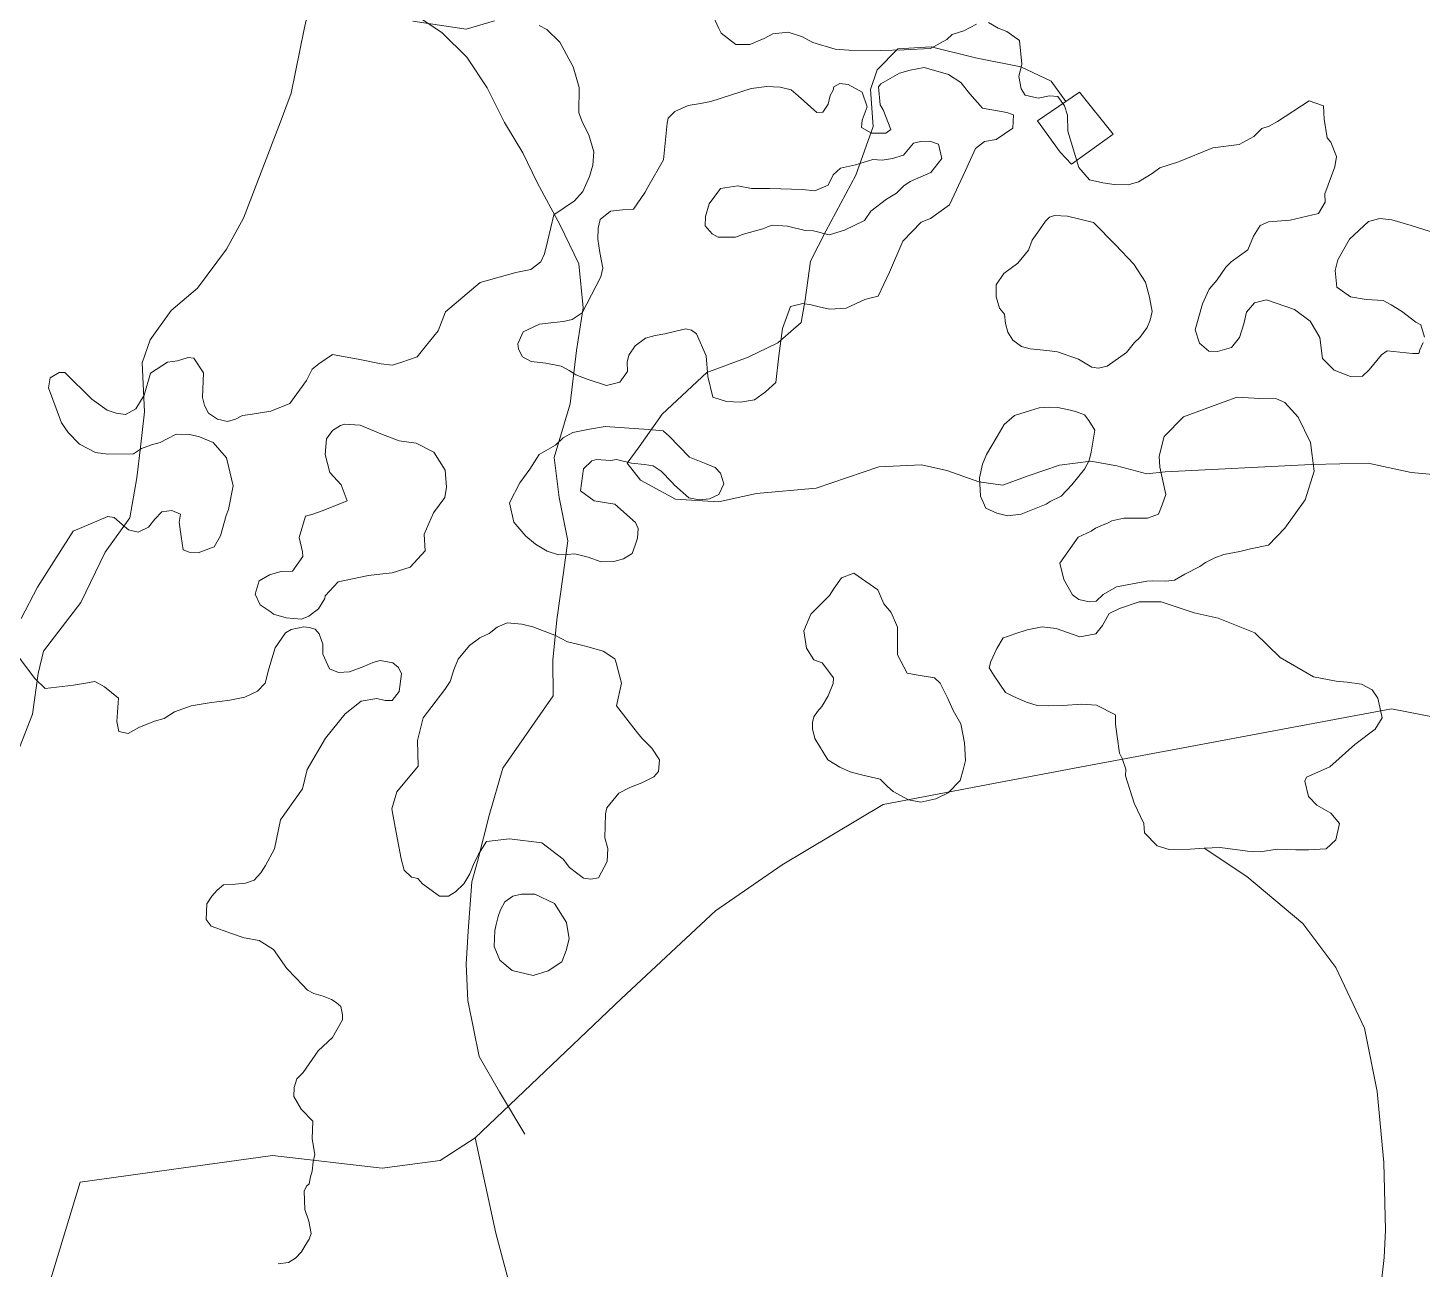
# Model space of a CAD drawing. Header units: metres. Extents: x 4652992 to 4879070, y 2074171 to 2309877.
# Drawn here: x 4653983.8 to 4654093.3, y 2307949.8 to 2308047.3 of the extents above; entities that cross this region are included whole.
import ezdxf

# ---------------------------------------------------------------- set-up
doc = ezdxf.new("R2010")
doc.units = ezdxf.units.M
doc.header["$MEASUREMENT"] = 0
doc.linetypes.add('DGN Style 3', pattern=[92.779933, 66.271381, -26.508552])
for name, color, linetype, lineweight in [('Level 1', 2, 'Continuous', 0), ('Level 20', 30, 'DGN Style 3', 0), ('Level 31', 38, 'Continuous', 0), ('Level 37', 3, 'Continuous', 0), ('Level 40', 1, 'Continuous', 0)]:
    doc.layers.add(name, color=color, linetype=linetype, lineweight=lineweight)

msp = doc.modelspace()

# ---------------------------------------------------------------- linework, layer by layer
at = {"layer": 'Level 1'}
for points in [[(4653982.575503, 2307989.364077, 1327), (4653984.150088, 2307993.400881, 1325), (4653984.598879, 2307996.577883, 1323), (4653985.008303, 2307998.349489, 1322), (4653987.950075, 2308002.174929, 1321), (4653989.853091, 2308006.141482, 1320), (4653991.779482, 2308008.823305, 1319), (4653992.335696, 2308011.983889, 1318), (4653992.62488, 2308014.379885, 1317), (4653992.934695, 2308017.159121, 1316), (4653992.768313, 2308021.006533, 1314), (4653993.38373, 2308022.831911, 1313), (4653995.033877, 2308025.112307, 1312), (4653997.097719, 2308026.888491, 1311), (4653999.392702, 2308029.946474, 1309), (4654000.727114, 2308032.380678, 1308), (4654003.619875, 2308039.95331, 1305), (4654004.473696, 2308042.207522, 1304), (4654005.483523, 2308047.23633, 1302), (4654006.1449, 2308050.21393, 1300), (4654006.230288, 2308051.878908, 1299), (4654006.436846, 2308053.613454, 1298.445824)], [(4654022.814272, 2307960.376101, 1347), (4654020.826906, 2307963.695315, 1344), (4654019.241884, 2307966.476687, 1342), (4654018.336489, 2307970.888491, 1338), (4654018.212099, 2307973.745486, 1336), (4654018.359133, 2307976.338076, 1334), (4654018.667116, 2307980.222719, 1329), (4654019.094118, 2307981.822878, 1327), (4654020.02112, 2307985.425478, 1325), (4654021.08948, 2307989.153506, 1323), (4654024.03229, 2307993.379885, 1321), (4654025.051089, 2307994.846682, 1320), (4654025.017885, 2307997.646914, 1319), (4654025.337099, 2308000.798098, 1317), (4654025.846316, 2308004.358095, 1315), (4654026.204287, 2308007.029116, 1314), (4654025.512514, 2308010.433291, 1313), (4654025.131899, 2308013.579531, 1312), (4654026.394472, 2308017.79053, 1311), (4654026.887331, 2308021.991091, 1309), (4654027.3949, 2308025.338686, 1308), (4654027.064272, 2308028.795107, 1307), (4654025.590884, 2308031.829531, 1306), (4654023.803713, 2308035.179323, 1305), (4654022.676089, 2308037.530886, 1304), (4654021.216494, 2308039.903506, 1303), (4654019.866518, 2308042.630129, 1302), (4654018.277102, 2308045.046084, 1301), (4654016.321474, 2308046.956911, 1300), (4654009.28113, 2308051.699282, 1299)]]:
    msp.add_polyline3d(points, dxfattribs=at)
at = {"layer": 'Level 20', "linetype": 'Continuous'}
for points in [[(4654095.916291, 2308012.065046, 1321.1535), (4654092.465822, 2308012.400013, 1320.9435), (4654089.088095, 2308013.131093, 1320.6635), (4654084.623758, 2308013.029106, 1320.5935), (4654073.138988, 2308012.439457, 1318.6335), (4654071.696188, 2308012.274116, 1318.0735), (4654069.331024, 2308012.912157, 1317.9335), (4654067.294125, 2308013.269332, 1317.3035), (4654064.823125, 2308012.958103, 1317.2465), (4654062.361166, 2308012.139477, 1316.4465), (4654060.371305, 2308011.387252, 1316.2465), (4654058.484511, 2308011.650113, 1316.2465), (4654055.970835, 2308012.554915, 1316.2465), (4654053.990346, 2308012.99999, 1316.4465), (4654050.636621, 2308012.836268, 1316.4465), (4654045.713359, 2308011.158157, 1316.6465), (4654041.028302, 2308010.730226, 1316.6465), (4654038.045696, 2308010.084168, 1316.6465), (4654034.651664, 2308010.291813, 1316.2465), (4654031.918055, 2308011.779589, 1315.4465), (4654030.871539, 2308013.125029, 1314.2465), (4654031.800445, 2308014.415389, 1313.4465), (4654033.620929, 2308016.969137, 1312.6465), (4654037.12238, 2308020.241604, 1311.6465), (4654040.369155, 2308021.451802, 1310.4465), (4654042.710586, 2308022.576184, 1309.8465), (4654044.543837, 2308024.183791, 1309.4465), (4654044.844003, 2308025.968633, 1309.0465), (4654045.270876, 2308028.993057, 1306.2465), (4654046.480383, 2308031.364885, 1304.8465), (4654048.821211, 2308035.770248, 1304.8465), (4654050.203696, 2308039.598865, 1304.4465), (4654049.987583, 2308042.489042, 1302.8465), (4654050.499115, 2308044.036918, 1302.0465), (4654052.122132, 2308045.683402, 1301.8465), (4654054.747475, 2308045.842336, 1301.8465), (4654058.226255, 2308044.99378, 1301.8465), (4654061.796931, 2308044.277791, 1302.0465), (4654064.17405, 2308043.154012, 1302.2465), (4654065.325492, 2308041.556714, 1302.35)], [(4654090.023927, 2307947.918795, 1339.2835), (4654090.342704, 2307950.687424, 1339.2135), (4654090.43951, 2307952.824353, 1339.1435), (4654090.303371, 2307958.165174, 1338.7446), (4654089.798897, 2307963.733131, 1338.2632), (4654088.79345, 2307968.711316, 1337.7817), (4654086.535399, 2307973.481995, 1337.7817), (4654083.94478, 2307976.946263, 1336.8188), (4654079.539946, 2307980.624328, 1336.8188), (4654076.190951, 2307982.871487, 1336.9)]]:
    msp.add_polyline3d(points, dxfattribs=at)
at = {"layer": 'Level 31'}
msp.add_polyline3d([(4654069.041718, 2308038.994186, 1306.154459), (4654065.766164, 2308036.620097, 1306.224459), (4654064.887227, 2308037.582539, 1306.154459), (4654063.100523, 2308040.038003, 1305.944459), (4654066.405174, 2308042.293678, 1305.874459), (4654069.041718, 2308038.994186, 1306.154459)], dxfattribs=at)
at = {"layer": 'Level 37'}
for points in [[(4654018.922905, 2307960.098451, 1351.1135), (4654030.426408, 2307971.039543, 1344.6035), (4654037.799708, 2307977.944166, 1341.2435), (4654043.052278, 2307981.541126, 1339.2835), (4654050.969514, 2307986.285093, 1336.7635), (4654060.197965, 2307988.046717, 1334.8735), (4654066.00878, 2307989.160115, 1334.8035), (4654090.911158, 2307993.80335, 1334.7335), (4654099.898089, 2307992.0659, 1333.8935), (4654107.644558, 2307979.04102, 1335.8535), (4654114.240479, 2307972.895081, 1334.6448)], [(4653968.505752, 2307890.367945, 1373.119268), (4653986.478047, 2307895.562874, 1370.84), (4653992.464212, 2307897.117311, 1369.37), (4653992.054952, 2307901.077194, 1368.39), (4653991.729078, 2307904.789582, 1367.13), (4653988.359247, 2307906.147458, 1367.41), (4653983.729672, 2307919.739776, 1368.32), (4653980.645521, 2307931.584891, 1367.76), (4653983.167814, 2307941.063415, 1365.52), (4653987.893099, 2307956.606249, 1359.99), (4654003.009954, 2307958.713837, 1355.873533), (4654011.604543, 2307957.715518, 1352.303533), (4654016.181108, 2307958.306375, 1352.303533), (4654018.922905, 2307960.098451, 1351.113533), (4654020.540218, 2307952.592234, 1353.003533), (4654021.877481, 2307947.600239, 1353.633533), (4654022.383091, 2307935.973468, 1356.223533), (4654022.879081, 2307924.575606, 1357.89)]]:
    msp.add_polyline3d(points, dxfattribs=at)
at = {"layer": 'Level 40', "color": 3, "elevation": 1322.96368, "flags": 128}
msp.add_lwpolyline([(4654060.49408, 2308016.164446), (4654061.299802, 2308016.865938), (4654062.544621, 2308017.268238), (4654063.234544, 2308017.484995), (4654064.076445, 2308017.536551), (4654064.708459, 2308017.510966), (4654065.552747, 2308017.305523), (4654066.095483, 2308017.173458), (4654066.804643, 2308016.936798), (4654067.139975, 2308016.47062), (4654067.598351, 2308015.718128), (4654067.314038, 2308013.992609), (4654067.154966, 2308013.326245), (4654066.800531, 2308012.643296), (4654065.804591, 2308011.411261), (4654064.955683, 2308010.528), (4654064.087363, 2308010.098115), (4654063.788271, 2308009.914426), (4654063.009138, 2308009.591024), (4654061.810218, 2308009.113228), (4654060.758336, 2308008.984281), (4654059.913836, 2308009.189552), (4654059.05237, 2308009.591275), (4654058.637174, 2308010.52563), (4654058.533157, 2308011.96135), (4654058.793563, 2308013.052023), (4654059.102286, 2308013.810383), (4654059.946545, 2308015.207788), (4654060.49408, 2308016.164446)], dxfattribs=at)
at = {"layer": 'Level 40', "color": 3}
for points in [[(4654058.298128, 2308047.64499, 1305.9435), (4654057.323337, 2308047.116077, 1305.9435), (4654056.406178, 2308046.828663, 1305.9435), (4654055.970083, 2308046.423859, 1305.9435), (4654054.696924, 2308045.712031, 1305.9435), (4654052.637676, 2308045.617916, 1305.9435), (4654050.757846, 2308045.565186, 1305.9435), (4654048.283689, 2308045.575844, 1305.5435), (4654047.201772, 2308045.669184, 1305.5435), (4654045.455085, 2308046.180457, 1305.5435), (4654044.629801, 2308046.637559, 1305.5435), (4654043.525135, 2308046.992263, 1305.5435), (4654042.3049, 2308046.863487, 1305.5435), (4654041.627373, 2308046.517048, 1305.5435), (4654040.490597, 2308046.026737, 1305.5435), (4654039.388972, 2308046.03952, 1305.5435), (4654038.238911, 2308046.916977, 1305.5435), (4654038.075012, 2308047.298099, 1305.5435), (4654037.625105, 2308048.260716, 1305.5435)], [(4654023.961838, 2308047.538886, 1313.1435), (4654024.559861, 2308047.224222, 1313.1435), (4654025.581021, 2308046.215446, 1313.1435), (4654026.630966, 2308044.2711, 1313.1435), (4654027.082929, 2308042.64143, 1313.1435), (4654027.074092, 2308040.67573, 1313.5435), (4654027.361511, 2308039.890875, 1313.5435), (4654027.846432, 2308038.938782, 1313.5435), (4654028.237189, 2308037.592687, 1313.5435), (4654028.16339, 2308036.538469, 1313.5435), (4654027.892089, 2308035.651481, 1313.5435), (4654027.371777, 2308034.467716, 1313.5435), (4654026.721191, 2308033.732612, 1313.5435), (4654025.098654, 2308032.657861, 1314.3435), (4654024.61933, 2308030.653853, 1315.1435), (4654024.364313, 2308029.586601, 1315.1435), (4654024.091276, 2308028.939787, 1315.1435), (4654023.300924, 2308028.359395, 1315.1435), (4654022.116303, 2308028.112659, 1315.1435), (4654019.325063, 2308027.315222, 1316.3435), (4654016.600319, 2308025.032268, 1317.9435), (4654016.002682, 2308023.51953, 1317.9435), (4654014.983722, 2308022.281314, 1316.3435), (4654014.377798, 2308021.478975, 1316.3435), (4654013.154398, 2308021.064097, 1316.3435), (4654012.389446, 2308020.834531, 1316.3435), (4654011.523711, 2308020.926225, 1316.3435), (4654009.859035, 2308021.28205, 1317.9435), (4654007.72002, 2308021.658825, 1318.7435), (4654006.632875, 2308020.92848, 1320.3435), (4654006.123445, 2308020.520992, 1320.3435), (4654005.674213, 2308019.626598, 1320.3435), (4654004.365379, 2308017.809284, 1320.7435), (4654002.879692, 2308017.216518, 1321.1435), (4654001.239873, 2308016.956812, 1321.5435), (4654000.631085, 2308016.868913, 1321.5435), (4654000.093438, 2308016.586905, 1321.5435), (4653999.457979, 2308016.387581, 1321.5435), (4653998.680166, 2308016.576475, 1321.5435), (4653997.96891, 2308017.043929, 1321.5435), (4653997.644276, 2308017.653278, 1321.5435), (4653997.499643, 2308018.277862, 1321.5435), (4653997.586761, 2308020.223119, 1320.7435), (4653996.824104, 2308021.385528, 1319.5435), (4653996.36496, 2308021.437969, 1319.5435), (4653995.533675, 2308021.167013, 1319.5435), (4653994.742426, 2308021.063662, 1319.5435), (4653993.416615, 2308020.199279, 1321.1435), (4653992.928365, 2308018.462048, 1322.3435), (4653992.260328, 2308017.387658, 1322.3435), (4653991.447748, 2308016.937207, 1322.3435), (4653990.712685, 2308017.056804, 1322.3435), (4653990.004209, 2308017.287725, 1322.3435), (4653988.804695, 2308018.167917, 1322.3435), (4653986.69601, 2308020.251371, 1323.1435), (4653986.225651, 2308020.24795, 1323.1435), (4653985.537967, 2308019.826654, 1323.1435), (4653985.407302, 2308019.034739, 1323.1435), (4653986.43297, 2308016.30025, 1323.9435), (4653986.951778, 2308015.527912, 1323.9435), (4653987.845119, 2308014.605919, 1323.9435), (4653989.095084, 2308013.949956, 1323.9435), (4653990.063407, 2308013.832433, 1323.9435), (4653992.08626, 2308013.855789, 1323.9435), (4653992.717526, 2308014.290081, 1323.9435), (4653993.48838, 2308014.572962, 1323.9435), (4653994.177267, 2308014.758222, 1323.9435), (4653994.713257, 2308015.039341, 1323.9435), (4653995.441922, 2308015.391163, 1323.9435), (4653996.491834, 2308015.371223, 1323.9435), (4653997.267096, 2308015.182977, 1323.9435), (4653998.334738, 2308014.747504, 1323.9435), (4653999.395887, 2308013.54997, 1323.9435), (4653999.902797, 2308011.344727, 1325.5435), (4653999.53613, 2308009.48834, 1326.3435), (4653999.361915, 2308009.003745, 1326.3435), (4653998.923167, 2308007.412494, 1326.3435), (4653998.422408, 2308006.538763, 1326.3435), (4653997.146784, 2308006.087142, 1326.3435), (4653996.458091, 2308006.137108, 1326.3435), (4653995.974626, 2308006.312928, 1326.3435), (4653995.813185, 2308007.347384, 1326.3435), (4653995.678201, 2308008.492528, 1326.3435), (4653995.768526, 2308009.114632, 1326.3435), (4653995.077501, 2308009.399404, 1326.3435), (4653994.293843, 2308009.29681, 1326.3435), (4653993.748719, 2308008.726475, 1326.3435), (4653993.245548, 2308008.08739, 1326.3435), (4653992.450859, 2308007.69466, 1326.3435), (4653991.678043, 2308007.882133, 1326.3435), (4653991.19217, 2308008.292771, 1326.3435), (4653990.567129, 2308008.85429, 1326.3435), (4653990.057038, 2308008.919484, 1326.3435), (4653987.330468, 2308007.773779, 1338.3435), (4653986.18369, 2308005.964281, 1347.1435), (4653984.527319, 2308003.367005, 1348.7435), (4653983.263065, 2308000.922837, 1349.5435)], [(4654014.026775, 2308047.865686, 1309.1435), (4654018.223404, 2308047.251568, 1312.7435), (4654020.427745, 2308047.894018, 1313.1435)], [(4654093.395993, 2308022.612168, 1320.1637), (4654093.132955, 2308022.040146, 1320.1637), (4654093.061234, 2308021.739564, 1320.1637), (4654092.554142, 2308021.735881, 1320.1637), (4654090.583017, 2308021.961631, 1320.1637), (4654090.123744, 2308021.628203, 1320.1637), (4654089.150203, 2308020.46577, 1320.1637), (4654088.647854, 2308019.95194, 1320.1637), (4654087.693231, 2308019.929955, 1320.1637), (4654086.420254, 2308020.430844, 1320.1637), (4654085.50128, 2308021.35452, 1320.1637), (4654085.296153, 2308023.014536, 1319.7637), (4654084.515537, 2308024.277973, 1317.3637), (4654083.300839, 2308025.207987, 1316.1637), (4654081.088457, 2308025.958656, 1315.7637), (4654080.144355, 2308025.740468, 1315.7637), (4654079.520635, 2308024.995995, 1315.7637), (4654079.303989, 2308024.08831, 1315.7637), (4654078.983792, 2308023.013743, 1315.7637), (4654078.345593, 2308022.208693, 1315.7637), (4654077.252018, 2308021.898693, 1315.7637), (4654076.560636, 2308021.938975, 1315.7637), (4654075.818546, 2308022.567924, 1315.7637), (4654075.493152, 2308023.607713, 1315.7637), (4654076.053692, 2308025.640289, 1314.5637), (4654076.584408, 2308026.793882, 1314.5637), (4654077.209281, 2308027.539645, 1314.5637), (4654077.892009, 2308028.527849, 1314.5637), (4654078.309383, 2308028.939272, 1314.5637), (4654079.624223, 2308029.901632, 1314.5637), (4654080.079984, 2308030.964862, 1315.3637), (4654080.597996, 2308031.799576, 1315.3637), (4654081.241383, 2308032.091177, 1315.3637), (4654082.966065, 2308032.223862, 1315.7637), (4654085.18104, 2308032.739417, 1314.1637), (4654085.714264, 2308033.636039, 1314.1637), (4654085.677976, 2308034.286545, 1314.1637), (4654086.46562, 2308036.417495, 1312.9637), (4654086.593627, 2308037.22181, 1312.9637), (4654086.160773, 2308038.355786, 1312.9637), (4654085.85614, 2308038.687212, 1312.9637), (4654085.63112, 2308040.156159, 1312.9637), (4654085.560871, 2308041.201704, 1312.9637), (4654084.441509, 2308041.603461, 1312.9637), (4654081.952636, 2308039.971124, 1313.7637), (4654081.293331, 2308039.618324, 1313.7637), (4654080.739319, 2308039.437598, 1313.8536), (4654080.094887, 2308038.812764, 1313.9435), (4654078.935694, 2308038.16933, 1313.9435), (4654076.868772, 2308037.920997, 1313.5435), (4654074.18034, 2308036.819693, 1312.3435), (4654072.723442, 2308036.337782, 1311.5435), (4654072.113077, 2308035.895103, 1311.5435), (4654071.028977, 2308035.22989, 1311.5435), (4654070.218202, 2308035.005029, 1311.5435), (4654069.127522, 2308035.0174, 1311.5435), (4654068.233922, 2308035.150733, 1311.5435), (4654067.200329, 2308035.402703, 1311.5435), (4654066.338296, 2308036.373481, 1311.5435), (4654065.488257, 2308039.215721, 1309.9435), (4654065.461367, 2308040.484163, 1310.7435), (4654065.216059, 2308041.220898, 1310.7435), (4654064.712827, 2308041.935946, 1310.7435), (4654064.056841, 2308042.01135, 1310.7435), (4654063.165228, 2308041.805757, 1310.7435), (4654062.130179, 2308042.058229, 1310.7435), (4654061.827539, 2308042.555155, 1310.7435), (4654061.639461, 2308043.531871, 1310.7435), (4654061.868593, 2308044.491427, 1310.7435), (4654061.687863, 2308046.347278, 1308.7435), (4654060.703176, 2308047.058108, 1305.9435), (4654060.000919, 2308047.314666, 1305.9435), (4654059.256915, 2308047.751801, 1305.9435)], [(4654032.267659, 2308034.42472, 1311.3637), (4654032.499776, 2308034.832703, 1310.1637), (4654033.710468, 2308036.96069, 1308.5637), (4654033.997401, 2308039.858977, 1307.3637), (4654034.08729, 2308040.235208, 1307.3637), (4654034.612013, 2308040.770897, 1307.3637), (4654035.651555, 2308041.247459, 1307.3637), (4654036.476208, 2308041.378245, 1307.3637), (4654037.440753, 2308041.541272, 1307.3637), (4654040.596456, 2308042.576731, 1305.7637), (4654041.828344, 2308042.741867, 1305.7637), (4654042.874927, 2308042.686197, 1305.7637), (4654043.751242, 2308042.472566, 1305.7637), (4654044.302118, 2308042.005847, 1305.7637), (4654045.77474, 2308040.696634, 1306.1637), (4654046.242586, 2308040.715486, 1306.1637), (4654046.657756, 2308041.34517, 1306.1637), (4654046.82273, 2308042.035836, 1306.1637), (4654047.052806, 2308042.444849, 1306.1637), (4654047.112796, 2308042.695998, 1306.1637), (4654047.578053, 2308042.981218, 1306.1637), (4654048.218488, 2308042.891506, 1306.1637), (4654049.331781, 2308042.287859, 1306.1637), (4654049.717231, 2308041.13086, 1306.1637), (4654049.337228, 2308040.094034, 1306.1637), (4654049.264805, 2308039.513736, 1306.1637), (4654050.066168, 2308039.061092, 1307.3637), (4654051.187355, 2308039.053113, 1307.3637), (4654051.589308, 2308039.353086, 1307.3637), (4654050.96725, 2308040.897563, 1307.3637), (4654050.729953, 2308041.287048, 1307.3637), (4654050.607311, 2308042.709816, 1307.3637), (4654050.792051, 2308042.930075, 1307.3637), (4654052.247619, 2308043.768972, 1307.3637), (4654053.10148, 2308044.02499, 1307.3637), (4654054.204979, 2308044.220099, 1307.3637), (4654056.099768, 2308043.688986, 1308.5637), (4654057.069323, 2308043.055263, 1308.5637), (4654057.777222, 2308042.154357, 1308.5637), (4654058.781527, 2308041.026367, 1307.7637), (4654060.682373, 2308040.695381, 1307.7637), (4654061.228662, 2308040.495892, 1307.7637), (4654061.176473, 2308039.448279, 1307.7637), (4654059.84714, 2308038.579486, 1307.7637), (4654058.946657, 2308038.401371, 1307.7637), (4654058.220828, 2308037.84928, 1307.7637), (4654057.447581, 2308036.124847, 1308.9637), (4654056.201519, 2308033.433405, 1309.3637), (4654054.690631, 2308032.346569, 1309.3637), (4654053.963723, 2308032.060698, 1309.3637), (4654052.517269, 2308030.564667, 1310.9637), (4654051.481041, 2308028.140924, 1313.7637), (4654050.573186, 2308026.258435, 1313.7637), (4654049.94214, 2308026.083368, 1313.7637), (4654049.526377, 2308025.987362, 1313.7637), (4654048.061551, 2308025.304876, 1313.3637), (4654046.79603, 2308025.218213, 1313.3637), (4654046.052974, 2308025.399054, 1313.3637), (4654045.309889, 2308025.579901, 1313.3637), (4654044.675779, 2308025.668445, 1313.3637), (4654043.70483, 2308025.444258, 1313.3637), (4654043.065546, 2308023.700939, 1315.3637), (4654042.792745, 2308021.560475, 1316.9637), (4654042.551646, 2308019.45914, 1316.9637), (4654041.728565, 2308018.742944, 1316.9637), (4654040.8586, 2308018.103566, 1316.9637), (4654039.769109, 2308017.910274, 1316.9637), (4654038.677031, 2308017.979425, 1316.9637), (4654037.582366, 2308018.311043, 1316.9637), (4654037.201134, 2308019.944587, 1315.3637), (4654037.07099, 2308021.569816, 1314.5637), (4654036.306147, 2308023.286932, 1313.7637), (4654035.917238, 2308023.578817, 1313.7637), (4654035.48378, 2308023.684259, 1313.7637), (4654034.790299, 2308023.524141, 1313.7637), (4654033.819384, 2308023.299966, 1313.7637), (4654033.06391, 2308023.154898, 1313.7637), (4654032.293557, 2308022.947668, 1313.7637), (4654031.496011, 2308022.352428, 1313.7637), (4654030.993277, 2308021.619696, 1313.7637), (4654030.859627, 2308021.060276, 1313.7637), (4654030.882092, 2308020.331358, 1313.7637), (4654030.287702, 2308019.489332, 1313.7637), (4654029.239763, 2308019.217924, 1313.7637), (4654027.719545, 2308019.725898, 1313.3637), (4654026.819485, 2308020.076323, 1313.3637), (4654026.306178, 2308020.398547, 1313.3637), (4654025.668875, 2308020.750922, 1313.3637), (4654024.476146, 2308020.97507, 1313.3637), (4654023.330475, 2308021.121954, 1313.3637), (4654022.631065, 2308021.489443, 1313.3637), (4654022.315966, 2308022.092613, 1313.3637), (4654022.281147, 2308022.496003, 1313.3637), (4654022.704981, 2308023.446079, 1313.3637), (4654023.967058, 2308024.060642, 1313.3637), (4654025.110152, 2308024.177551, 1313.3637), (4654025.851513, 2308024.260512, 1313.3637), (4654026.545717, 2308024.420746, 1313.3637), (4654027.32906, 2308024.954162, 1313.3637), (4654028.785417, 2308027.77025, 1312.9637), (4654028.948968, 2308028.454774, 1312.9637), (4654028.720471, 2308029.695639, 1312.9637), (4654028.570445, 2308030.732851, 1312.5637), (4654028.577689, 2308031.587597, 1312.5637), (4654028.741334, 2308032.2725, 1312.5637), (4654029.555228, 2308032.930854, 1312.5637), (4654030.498266, 2308033.030669, 1312.5637), (4654031.364339, 2308033.083325, 1312.5637), (4654032.267659, 2308034.42472, 1311.3637)], [(4654051.715341, 2308037.085872, 1306.9637), (4654050.890907, 2308036.954972, 1306.9637), (4654050.173839, 2308036.996985, 1306.9637), (4654048.814685, 2308036.564982, 1306.9637), (4654047.632815, 2308036.322017, 1306.9637), (4654047.045683, 2308035.801384, 1306.9637), (4654046.648521, 2308034.968976, 1306.9637), (4654045.60924, 2308034.525777, 1307.7637), (4654044.643111, 2308034.628518, 1307.7637), (4654042.083482, 2308034.705512, 1308.1637), (4654040.636078, 2308034.726715, 1308.1637), (4654039.560394, 2308034.922442, 1308.1637), (4654038.192711, 2308034.72537, 1308.1637), (4654037.307677, 2308033.504384, 1309.3637), (4654037.008483, 2308032.526266, 1310.9637), (4654036.994234, 2308031.782543, 1310.1637), (4654037.533117, 2308031.139158, 1310.1637), (4654038.00111, 2308030.893043, 1310.1637), (4654039.382455, 2308030.887184, 1310.1637), (4654039.598964, 2308030.966646, 1310.1637), (4654039.892611, 2308031.093411, 1310.1637), (4654041.517593, 2308031.556855, 1310.1637), (4654042.027691, 2308031.763061, 1310.1637), (4654042.306383, 2308031.827362, 1310.1637), (4654043.470949, 2308031.742021, 1310.1637), (4654044.839517, 2308031.408757, 1310.1637), (4654045.49139, 2308031.38217, 1310.1637), (4654046.735409, 2308031.07923, 1310.1637), (4654047.941893, 2308031.44615, 1310.1637), (4654049.501448, 2308032.189523, 1310.1637), (4654050.006249, 2308032.925462, 1310.1637), (4654051.240453, 2308033.865529, 1308.9637), (4654052.01268, 2308034.339159, 1308.9637), (4654052.612961, 2308034.920832, 1308.9637), (4654053.091203, 2308035.267525, 1308.9637), (4654054.725731, 2308035.965202, 1308.1637), (4654055.585834, 2308037.080471, 1308.1637), (4654055.326281, 2308038.203639, 1308.1637), (4654054.65543, 2308038.43341, 1308.1637), (4654053.924751, 2308038.412779, 1308.1637), (4654053.366146, 2308038.283949, 1308.1637), (4654052.569692, 2308037.342184, 1306.9637), (4654051.715341, 2308037.085872, 1306.9637)], [(4654067.375106, 2308020.67146, 1318.56368), (4654066.333461, 2308021.306414, 1318.56368), (4654064.678672, 2308021.872697, 1318.56368), (4654063.833822, 2308021.969379, 1318.56368), (4654062.515498, 2308022.12175, 1317.76368), (4654061.848205, 2308022.284181, 1317.76368), (4654061.152083, 2308022.780961, 1317.76368), (4654060.761849, 2308023.421513, 1317.76368), (4654060.601568, 2308024.115207, 1317.76368), (4654060.504931, 2308024.847969, 1317.76368), (4654060.129085, 2308025.321381, 1317.76368), (4654059.85172, 2308026.207283, 1317.76368), (4654059.85566, 2308027.133807, 1317.76368), (4654060.448923, 2308028.025911, 1317.76368), (4654061.567811, 2308028.844501, 1317.76368), (4654062.383387, 2308029.86775, 1318.96368), (4654062.682493, 2308030.666274, 1318.96368), (4654063.25009, 2308031.453821, 1318.96368), (4654063.741856, 2308032.1509, 1318.96368), (4654064.032829, 2308032.461212, 1318.96368), (4654064.440648, 2308032.579659, 1318.96368), (4654065.463287, 2308032.548248, 1318.96368), (4654067.512564, 2308032.048771, 1318.96368), (4654069.2308, 2308030.292649, 1319.36368), (4654070.676646, 2308028.767603, 1319.76368), (4654071.5834, 2308027.350129, 1319.76368), (4654071.900756, 2308026.185073, 1319.76368), (4654072.115791, 2308025.044964, 1319.76368), (4654071.956291, 2308024.376791, 1319.76368), (4654071.706743, 2308023.78493, 1319.76368), (4654071.140046, 2308022.998357, 1319.76368), (4654070.722654, 2308022.610506, 1319.76368), (4654070.104767, 2308021.836353, 1319.76368), (4654068.588778, 2308020.757412, 1318.56368), (4654067.899965, 2308020.598185, 1318.56368), (4654067.375106, 2308020.67146, 1318.56368)], [(4654095.371078, 2308030.892977, 1317.3637), (4654092.450771, 2308031.807003, 1316.1637), (4654090.936074, 2308032.249838, 1314.9637), (4654090.003407, 2308032.349119, 1314.9637), (4654089.118938, 2308032.116201, 1314.9637), (4654087.609586, 2308030.730735, 1315.3637), (4654086.686669, 2308029.11451, 1317.3637), (4654086.484989, 2308028.269416, 1317.3637), (4654086.617291, 2308026.959666, 1317.3637), (4654087.707236, 2308026.204662, 1318.1637), (4654088.923496, 2308025.993157, 1318.9637), (4654090.261955, 2308025.920455, 1320.1637), (4654090.876807, 2308025.579753, 1320.1637), (4654091.702167, 2308025.060526, 1320.1637), (4654092.828916, 2308024.213415, 1320.1637), (4654093.218827, 2308023.991173, 1320.1637), (4654093.496401, 2308023.032979, 1320.1637)], [(4654064.86901, 2308005.255275, 1327.76368), (4654066.294444, 2308007.312406, 1328.16368), (4654067.309523, 2308007.789902, 1328.16368), (4654067.661487, 2308008.006104, 1328.16368), (4654068.070218, 2308008.2085, 1328.16368), (4654068.662876, 2308008.426522, 1328.16368), (4654068.944427, 2308008.599474, 1328.16368), (4654069.891287, 2308008.791704, 1328.16368), (4654071.752898, 2308008.788709, 1327.36368), (4654072.614306, 2308009.122979, 1327.36368), (4654072.905129, 2308009.837641, 1327.36368), (4654073.192657, 2308010.654692, 1324.56368), (4654072.711071, 2308012.819386, 1323.36368), (4654072.674362, 2308013.678953, 1323.36368), (4654073.044446, 2308015.229423, 1323.36368), (4654074.562177, 2308016.778827, 1322.56368), (4654077.777149, 2308017.937389, 1321.36368), (4654078.801341, 2308018.324134, 1323.36368), (4654080.583079, 2308018.215942, 1324.16368), (4654081.870199, 2308018.186222, 1324.56368), (4654082.527132, 2308017.904991, 1324.56368), (4654083.576446, 2308016.739921, 1324.56368), (4654084.548266, 2308014.744847, 1324.56368), (4654084.8275, 2308012.486129, 1326.16368), (4654084.12287, 2308010.250078, 1327.36368), (4654082.53387, 2308008.024868, 1327.76368), (4654081.240354, 2308006.681925, 1328.56368), (4654079.840339, 2308006.392123, 1329.36368), (4654079.008915, 2308006.172673, 1329.36368), (4654077.753765, 2308005.935761, 1329.36368), (4654077.035543, 2308005.688743, 1329.36368), (4654076.290118, 2308005.327852, 1329.36368), (4654075.8551, 2308005.011955, 1329.36368), (4654074.688171, 2308004.392059, 1329.36368), (4654073.858817, 2308003.931017, 1329.36368), (4654073.181211, 2308003.854747, 1329.36368), (4654072.106941, 2308003.874872, 1329.36368), (4654071.683112, 2308003.857392, 1329.36368), (4654069.298658, 2308003.412698, 1329.36368), (4654068.250691, 2308002.803051, 1327.76368), (4654067.703181, 2308002.271825, 1327.76368), (4654067.151032, 2308002.224808, 1327.76368), (4654066.355684, 2308002.418035, 1327.76368), (4654065.842057, 2308002.784378, 1327.76368), (4654065.164656, 2308003.975603, 1327.76368), (4654064.86901, 2308005.255275, 1327.76368)], [(4654002.886424, 2308001.409863, 1328.1637), (4654002.018239, 2308001.975558, 1328.1637), (4654001.634179, 2308002.838239, 1328.1637), (4654001.944069, 2308003.887802, 1328.1637), (4654002.754402, 2308004.345113, 1327.7637), (4654003.642917, 2308004.603403, 1327.7637), (4654004.573411, 2308004.623556, 1326.5637), (4654005.37979, 2308005.796061, 1326.1637), (4654005.348366, 2308006.159841, 1326.1637), (4654005.086271, 2308007.291913, 1326.1637), (4654005.590339, 2308008.961088, 1325.3637), (4654006.161489, 2308009.119597, 1325.3637), (4654006.983553, 2308009.412349, 1324.1637), (4654008.872026, 2308010.15671, 1323.3637), (4654008.389797, 2308011.419295, 1322.5637), (4654007.51081, 2308012.38927, 1320.1637), (4654007.131354, 2308013.798407, 1320.1637), (4654007.246099, 2308015.027691, 1320.1637), (4654007.703965, 2308015.69472, 1320.1637), (4654008.333375, 2308016.080611, 1320.1637), (4654008.655993, 2308016.181834, 1320.1637), (4654009.894646, 2308016.120403, 1320.1637), (4654011.519142, 2308015.42651, 1320.1637), (4654012.950451, 2308014.872754, 1321.3637), (4654014.287569, 2308014.708995, 1322.1637), (4654015.668384, 2308013.988245, 1323.3637), (4654016.577237, 2308012.567358, 1323.7637), (4654016.674057, 2308011.233857, 1323.7637), (4654016.541878, 2308010.432328, 1323.7637), (4654015.658121, 2308009.21781, 1323.7637), (4654014.904591, 2308007.554792, 1323.7637), (4654015.001422, 2308006.221266, 1323.7637), (4654013.812986, 2308004.941171, 1325.7637), (4654012.409941, 2308004.501966, 1326.5637), (4654011.198388, 2308004.380716, 1326.5637), (4654010.529989, 2308004.305616, 1326.5637), (4654008.168144, 2308003.807895, 1326.9637), (4654007.145285, 2308002.68543, 1328.1637), (4654007.10817, 2308002.486827, 1328.1637), (4654006.60996, 2308001.685079, 1328.1637), (4654005.850071, 2308001.093808, 1328.1637), (4654005.28105, 2308000.869862, 1328.1637), (4654004.064846, 2308000.957953, 1328.1637), (4654003.082358, 2308001.250597, 1327.9693), (4654002.886424, 2308001.409863, 1328.1637)], [(4654023.652377, 2308006.749498, 1318.96368), (4654022.889712, 2308007.394595, 1318.96368), (4654021.96458, 2308008.473769, 1318.56368), (4654021.609952, 2308010.006357, 1318.56368), (4654022.440714, 2308011.581935, 1318.16368), (4654023.211962, 2308012.649891, 1317.36368), (4654023.937377, 2308013.797385, 1316.56368), (4654025.231321, 2308014.537927, 1316.56368), (4654025.829776, 2308015.117745, 1316.56368), (4654026.584725, 2308015.527659, 1316.56368), (4654027.898468, 2308015.80176, 1316.56368), (4654029.135654, 2308016.012671, 1317.76368), (4654032.552161, 2308015.768865, 1318.16368), (4654033.703221, 2308015.668334, 1319.36368), (4654034.185531, 2308015.222832, 1319.36368), (4654034.917648, 2308014.454013, 1319.36368), (4654035.758549, 2308013.593132, 1319.36368), (4654037.074048, 2308013.076505, 1319.36368), (4654037.786163, 2308012.772162, 1319.36368), (4654038.20655, 2308012.341772, 1319.36368), (4654038.461377, 2308011.492091, 1319.36368), (4654038.068465, 2308010.668497, 1319.36368), (4654037.331782, 2308010.322283, 1319.36368), (4654036.530724, 2308010.254285, 1319.36368), (4654035.712279, 2308010.387452, 1319.36368), (4654034.583688, 2308011.391337, 1318.56368), (4654034.380635, 2308011.63785, 1318.56368), (4654033.538719, 2308012.49968, 1318.56368), (4654032.917211, 2308012.913604, 1318.56368), (4654032.221476, 2308013.016914, 1318.56368), (4654031.201353, 2308013.133301, 1318.56368), (4654030.025135, 2308013.419078, 1318.56368), (4654029.547243, 2308013.337978, 1318.56368), (4654028.450214, 2308013.407293, 1318.56368), (4654028.096111, 2308013.296105, 1318.56368), (4654027.422652, 2308012.670835, 1318.56368), (4654027.207599, 2308010.948084, 1318.56368), (4654028.265243, 2308010.165303, 1318.56368), (4654029.902523, 2308009.892184, 1319.76368), (4654031.51768, 2308008.448093, 1320.16368), (4654031.737644, 2308008.001174, 1320.16368), (4654031.683472, 2308007.227325, 1320.16368), (4654031.488438, 2308006.684427, 1320.16368), (4654031.263786, 2308006.017545, 1320.16368), (4654030.57463, 2308005.594587, 1320.16368), (4654029.80634, 2308005.387575, 1320.16368), (4654028.821073, 2308005.363467, 1318.96368), (4654027.798813, 2308005.743005, 1318.96368), (4654026.746823, 2308005.998362, 1318.96368), (4654026.145351, 2308005.947249, 1318.96368), (4654025.481972, 2308005.911157, 1318.96368), (4654024.568467, 2308006.198595, 1318.96368), (4654023.652377, 2308006.749498, 1318.96368)], [(4654046.639597, 2307989.806974, 1336.16368), (4654045.613671, 2307991.492807, 1334.96368), (4654045.437903, 2307992.253045, 1334.96368), (4654045.433305, 2307992.732568, 1334.96368), (4654045.541288, 2307993.184782, 1334.96368), (4654045.81814, 2307993.596027, 1334.96368), (4654046.151276, 2307993.993612, 1334.96368), (4654046.667597, 2307994.828512, 1334.56368), (4654047.061341, 2307995.81776, 1333.76368), (4654047.080257, 2307996.251941, 1331.76368), (4654046.18417, 2307997.43484, 1331.36368), (4654045.518741, 2307997.656442, 1331.36368), (4654044.959524, 2307998.573626, 1331.36368), (4654044.748757, 2307999.94728, 1331.36368), (4654045.300747, 2308001.255998, 1331.36368), (4654046.762497, 2308002.718894, 1330.56368), (4654047.138491, 2308003.289563, 1330.56368), (4654047.695677, 2308004.117106, 1330.56368), (4654048.681122, 2308004.479532, 1330.56368), (4654050.566285, 2308003.171199, 1330.96368), (4654051.03735, 2308002.056305, 1332.96368), (4654051.592781, 2308001.38173, 1332.96368), (4654052.096364, 2308000.240051, 1332.96368), (4654052.108082, 2307998.06113, 1334.16368), (4654052.872311, 2307996.613368, 1334.56368), (4654053.558341, 2307996.479411, 1336.56368), (4654055.020479, 2307996.238068, 1336.96368), (4654055.458089, 2307995.833779, 1336.96368), (4654056.05738, 2307994.615302, 1336.96368), (4654056.486084, 2307993.676705, 1336.96368), (4654057.069598, 2307992.640956, 1336.96368), (4654057.363765, 2307991.138964, 1336.96368), (4654057.447019, 2307989.747771, 1336.96368), (4654057.272156, 2307989.015277, 1336.96368), (4654057.014299, 2307988.183688, 1336.96368), (4654056.072164, 2307987.219974, 1336.96368), (4654055.125409, 2307986.734213, 1336.96368), (4654053.938465, 2307986.485489, 1336.96368), (4654052.971282, 2307986.66037, 1336.96368), (4654051.750025, 2307987.314317, 1336.16368), (4654051.311819, 2307987.718998, 1336.16368), (4654050.732017, 2307988.277396, 1336.16368), (4654049.271388, 2307988.631567, 1336.16368), (4654048.372479, 2307988.849533, 1336.16368), (4654047.570129, 2307989.223166, 1336.16368), (4654046.639597, 2307989.806974, 1336.16368)], [(4654071.448244, 2307984.794006, 1338.96368), (4654070.686044, 2307986.407409, 1338.56368), (4654070.020823, 2307988.537911, 1337.76368), (4654070.029698, 2307989.071424, 1337.76368), (4654069.756373, 2307989.911492, 1337.76368), (4654069.557009, 2307990.316988, 1337.76368), (4654069.353296, 2307991.636885, 1336.16368), (4654069.231934, 2307992.620874, 1336.16368), (4654069.225088, 2307993.338438, 1336.16368), (4654067.747943, 2307994.114643, 1336.16368), (4654066.576803, 2307994.172281, 1335.36368), (4654065.096598, 2307994.070351, 1334.16368), (4654063.959478, 2307994.047169, 1334.16368), (4654063.074492, 2307994.082453, 1334.16368), (4654062.243473, 2307994.344, 1334.16368), (4654061.214197, 2307994.77336, 1334.16368), (4654060.579023, 2307995.10707, 1334.16368), (4654059.695902, 2307996.398678, 1334.16368), (4654059.310637, 2307997.030837, 1334.16368), (4654059.432177, 2307997.539961, 1334.16368), (4654059.914004, 2307998.560073, 1334.16368), (4654060.411618, 2307999.396786, 1334.16368), (4654060.733672, 2307999.498113, 1334.16368), (4654061.321457, 2307999.714437, 1334.16368), (4654062.287554, 2308000.018396, 1334.16368), (4654063.4788, 2308000.26764, 1334.16368), (4654064.57546, 2308000.120944, 1334.16368), (4654066.41867, 2307999.484934, 1334.56368), (4654067.690379, 2307999.705078, 1334.96368), (4654068.202983, 2308000.357505, 1334.96368), (4654068.726771, 2308001.306017, 1334.96368), (4654069.536195, 2308001.706985, 1334.96368), (4654071.087531, 2308002.226446, 1334.96368), (4654072.811919, 2308002.22571, 1334.96368), (4654075.399439, 2308001.357874, 1334.96368), (4654077.286773, 2308000.947658, 1335.36368), (4654080.165069, 2307999.79655, 1336.56368), (4654082.172423, 2307997.857112, 1337.36368), (4654084.784073, 2307996.319436, 1337.76368), (4654086.558023, 2307995.997142, 1338.16368), (4654087.423322, 2307995.905827, 1338.16368), (4654088.56805, 2307995.746616, 1338.16368), (4654089.4087, 2307995.304556, 1338.16368), (4654089.846944, 2307994.663008, 1338.16368), (4654090.182453, 2307993.0952, 1338.16368), (4654089.619208, 2307992.221315, 1338.16368), (4654088.02758, 2307991.002584, 1338.16368), (4654086.061626, 2307989.260597, 1339.36368), (4654084.231866, 2307988.45241, 1339.76368), (4654084.095816, 2307988.129496, 1339.76368), (4654084.399383, 2307986.92869, 1339.76368), (4654085.059823, 2307986.23452, 1339.76368), (4654086.150765, 2307985.613862, 1339.76368), (4654086.840149, 2307984.794078, 1339.76368), (4654086.532476, 2307983.504417, 1339.76368), (4654085.774117, 2307982.798612, 1339.76368), (4654084.397687, 2307982.717258, 1339.76368), (4654083.395963, 2307982.722952, 1339.76368), (4654081.934543, 2307982.78081, 1339.76368), (4654080.586842, 2307982.573751, 1339.76368), (4654079.598285, 2307982.635526, 1339.76368), (4654077.444501, 2307982.923895, 1338.96368), (4654076.190951, 2307982.871487, 1338.96368), (4654075.104924, 2307982.778428, 1338.96368), (4654073.446687, 2307982.764697, 1338.96368), (4654072.510185, 2307983.051199, 1338.96368), (4654071.510939, 2307984.06586, 1338.96368), (4654071.448244, 2307984.794006, 1338.96368)], [(4653982.959088, 2307998.01421, 1349.5435), (4653984.324096, 2307996.192321, 1349.5435), (4653985.144298, 2307995.410333, 1350.3435), (4653987.367213, 2307995.663489, 1351.9435), (4653988.313513, 2307995.831061, 1353.5435), (4653989.0459, 2307995.965605, 1353.5435), (4653989.801948, 2307995.548367, 1353.5435), (4653990.911035, 2307994.655578, 1353.5435), (4653990.780725, 2307992.816764, 1353.9435), (4653990.930457, 2307992.035508, 1352.7435), (4653991.659681, 2307991.873183, 1351.9435), (4653992.497198, 2307992.358174, 1351.1435), (4653993.724851, 2307992.854048, 1349.9435), (4653994.493648, 2307993.053463, 1349.9435), (4653995.293216, 2307993.582863, 1349.9435), (4653996.603457, 2307994.036689, 1349.9435), (4653998.017897, 2307994.290526, 1349.1435), (4653999.644348, 2307994.500018, 1345.9435), (4654000.83801, 2307994.740665, 1343.9435), (4654001.813737, 2307995.208457, 1340.7435), (4654002.420324, 2307995.830622, 1339.1435), (4654002.719928, 2307996.950284, 1336.3435), (4654003.218896, 2307998.609409, 1335.9435), (4654004.009511, 2307999.789299, 1334.3435), (4654004.472804, 2308000.043863, 1333.5435), (4654005.456942, 2308000.249447, 1333.5435), (4654005.886711, 2308000.194587, 1333.5435), (4654006.351831, 2308000.081797, 1333.5435), (4654006.657023, 2307999.711652, 1333.5435), (4654006.954886, 2307998.899088, 1333.5435), (4654006.962539, 2307998.107543, 1333.5435), (4654007.472554, 2307996.947444, 1333.5435), (4654008.194373, 2307996.673756, 1333.5435), (4654009.040703, 2307996.715357, 1333.5435), (4654010.173326, 2307997.131699, 1333.5435), (4654010.889302, 2307997.451618, 1333.5435), (4654011.467668, 2307997.607487, 1333.5435), (4654012.455242, 2307997.417386, 1333.5435), (4654012.910954, 2307997.060156, 1333.5435), (4654013.136097, 2307996.561446, 1333.5435), (4654012.95235, 2307995.174931, 1333.5435), (4654012.390912, 2307994.472117, 1333.5435), (4654011.846018, 2307994.456143, 1333.5435), (4654011.195053, 2307994.613921, 1333.5435), (4654009.967584, 2307994.417922, 1333.5435), (4654008.710321, 2307993.408467, 1335.1435), (4654007.165281, 2307991.518116, 1340.7435), (4654005.713515, 2307989.048059, 1349.1435), (4654005.368829, 2307987.520736, 1350.3435), (4654003.632324, 2307985.090206, 1356.7435), (4654003.16296, 2307982.809795, 1357.5435), (4654002.450125, 2307981.498125, 1358.3435), (4654002.075287, 2307980.922428, 1358.3435), (4654001.555107, 2307980.334289, 1358.3435), (4654000.885882, 2307980.115415, 1358.3435), (4654000.058685, 2307980.029958, 1358.3435), (4653999.141716, 2307979.966211, 1358.3435), (4653998.664473, 2307979.558023, 1358.3435), (4653998.221332, 2307979.093966, 1358.3435), (4653997.835653, 2307978.473174, 1358.3435), (4653997.780356, 2307977.248778, 1358.3435), (4653998.177119, 2307976.724356, 1358.3435), (4653999.782208, 2307976.144874, 1356.7435), (4654000.763914, 2307975.807948, 1353.9435), (4654001.949366, 2307975.613745, 1352.3435), (4654003.082958, 2307974.906152, 1351.9435), (4654004.133423, 2307973.398697, 1351.1435), (4654004.819035, 2307972.655647, 1351.1435), (4654005.321427, 2307972.149339, 1351.1435), (4654005.744008, 2307971.710441, 1351.1435), (4654006.255374, 2307971.442506, 1351.1435), (4654006.969769, 2307971.221703, 1351.1435), (4654007.627943, 2307970.96639, 1351.1435), (4654008.003277, 2307970.731351, 1351.1435), (4654008.356872, 2307970.405368, 1351.1435), (4654008.487568, 2307969.748461, 1351.1435), (4654008.491294, 2307969.362752, 1351.1435), (4654007.722315, 2307967.979977, 1352.7435), (4654006.59003, 2307966.920021, 1354.7435), (4654005.414755, 2307965.218995, 1356.3435), (4654004.914701, 2307964.71922, 1356.3435), (4654004.707961, 2307964.053108, 1356.3435), (4654004.68116, 2307963.343533, 1356.3435), (4654005.251783, 2307962.346478, 1356.3435), (4654006.169603, 2307961.408822, 1356.3435), (4654006.125219, 2307960.014438, 1357.5435), (4654006.325589, 2307958.793931, 1358.3435), (4654006.18583, 2307958.208973, 1358.3435), (4654006.103512, 2307957.467373, 1358.3435), (4654005.996004, 2307957.017401, 1358.3435), (4654005.866995, 2307956.477432, 1358.3435), (4654005.678698, 2307956.284911, 1358.3435), (4654005.492244, 2307955.901575, 1358.3435), (4654005.528497, 2307954.46506, 1358.3435), (4654005.861098, 2307953.540827, 1358.7435), (4654006.037361, 2307952.560219, 1359.1435), (4654005.885189, 2307952.12158, 1359.1435), (4654005.57716, 2307951.625458, 1359.1435), (4654005.269126, 2307951.129328, 1359.1435), (4654004.815961, 2307950.620651, 1359.1435), (4654004.260611, 2307950.279209, 1359.1435), (4654003.434608, 2307950.193162, 1359.1435)], [(4654014.430743, 2307989.316505, 1333.76368), (4654014.393708, 2307991.312594, 1334.56368), (4654014.829225, 2307993.116143, 1334.96368), (4654016.542243, 2307995.334149, 1335.76368), (4654016.960568, 2307995.963823, 1336.56368), (4654017.247865, 2307996.879625, 1336.96368), (4654017.577522, 2307997.714328, 1336.96368), (4654018.488041, 2307998.800111, 1336.96368), (4654019.280491, 2307999.391843, 1336.96368), (4654020.013896, 2307999.736555, 1336.96368), (4654020.653707, 2308000.234607, 1336.96368), (4654021.448589, 2308000.56436, 1336.96368), (4654022.600379, 2308000.480872, 1336.96368), (4654023.461747, 2308000.271874, 1336.96368), (4654024.355094, 2307999.924476, 1336.96368), (4654025.186877, 2307999.592023, 1336.96368), (4654026.17367, 2307999.091333, 1336.96368), (4654026.850325, 2307998.927163, 1336.96368), (4654027.588463, 2307998.748076, 1336.96368), (4654028.988396, 2307998.343113, 1336.96368), (4654029.88398, 2307997.73397, 1336.96368), (4654030.009503, 2307997.44228, 1336.96368), (4654030.408366, 2307995.843423, 1336.96368), (4654030.032254, 2307994.054472, 1338.16368), (4654031.558519, 2307992.065217, 1338.96368), (4654032.007457, 2307991.500555, 1338.96368), (4654032.794863, 2307990.723618, 1338.96368), (4654033.41551, 2307989.791796, 1338.96368), (4654033.332326, 2307988.900382, 1338.96368), (4654032.969476, 2307988.467425, 1338.96368), (4654032.010687, 2307987.983546, 1338.96368), (4654031.081251, 2307987.622748, 1338.96368), (4654030.198387, 2307987.185518, 1338.96368), (4654029.276395, 2307986.041423, 1338.96368), (4654029.158769, 2307985.548965, 1338.96368), (4654029.100324, 2307983.674663, 1338.96368), (4654029.353157, 2307982.832001, 1338.96368), (4654029.30188, 2307981.802525, 1338.96368), (4654028.610456, 2307980.537331, 1338.96368), (4654027.999694, 2307980.424725, 1338.96368), (4654027.433025, 2307980.4968, 1338.96368), (4654026.33872, 2307981.347851, 1338.96368), (4654025.84301, 2307981.988871, 1338.96368), (4654024.147654, 2307983.288239, 1338.16368), (4654021.627402, 2307983.602281, 1336.96368), (4654019.815736, 2307983.375386, 1336.56368), (4654019.188834, 2307982.389807, 1335.76368), (4654018.796995, 2307981.568521, 1335.76368), (4654018.496353, 2307980.856023, 1335.76368), (4654018.042853, 2307980.049629, 1335.76368), (4654017.372301, 2307979.426622, 1335.76368), (4654016.837279, 2307979.098001, 1335.76368), (4654016.114747, 2307979.076512, 1335.76368), (4654014.782785, 2307980.053276, 1335.76368), (4654014.425072, 2307980.467074, 1335.76368), (4654013.931778, 2307980.586454, 1335.76368), (4654013.342172, 2307981.121834, 1335.76368), (4654013.102694, 2307982.030631, 1335.76368), (4654012.626266, 2307984.502438, 1333.76368), (4654012.380999, 2307985.940257, 1333.76368), (4654012.769023, 2307987.290373, 1333.76368), (4654014.430743, 2307989.316505, 1333.76368)], [(4654020.869931, 2307974.06502, 1343.36368), (4654020.417559, 2307975.129249, 1342.96368), (4654020.463783, 2307976.382536, 1342.16368), (4654020.580911, 2307976.872845, 1342.16368), (4654020.727319, 2307977.485727, 1342.16368), (4654020.920153, 2307978.02254, 1342.16368), (4654021.264399, 2307978.652363, 1342.16368), (4654021.884683, 2307979.085702, 1342.16368), (4654022.568512, 2307979.244328, 1342.16368), (4654023.604029, 2307979.252985, 1342.16368), (4654025.163128, 2307978.500118, 1342.56368), (4654026.086372, 2307977.009183, 1343.36368), (4654026.296295, 2307975.728936, 1343.36368), (4654026.077128, 2307974.811355, 1343.36368), (4654025.736072, 2307973.923253, 1343.36368), (4654024.663663, 2307973.212047, 1343.36368), (4654023.481405, 2307972.850912, 1343.36368), (4654022.932838, 2307972.983599, 1343.36368), (4654021.835652, 2307973.248983, 1343.36368), (4654020.869931, 2307974.06502, 1343.36368)]]:
    msp.add_polyline3d(points, dxfattribs=at)

doc.saveas('drawing.dxf')
